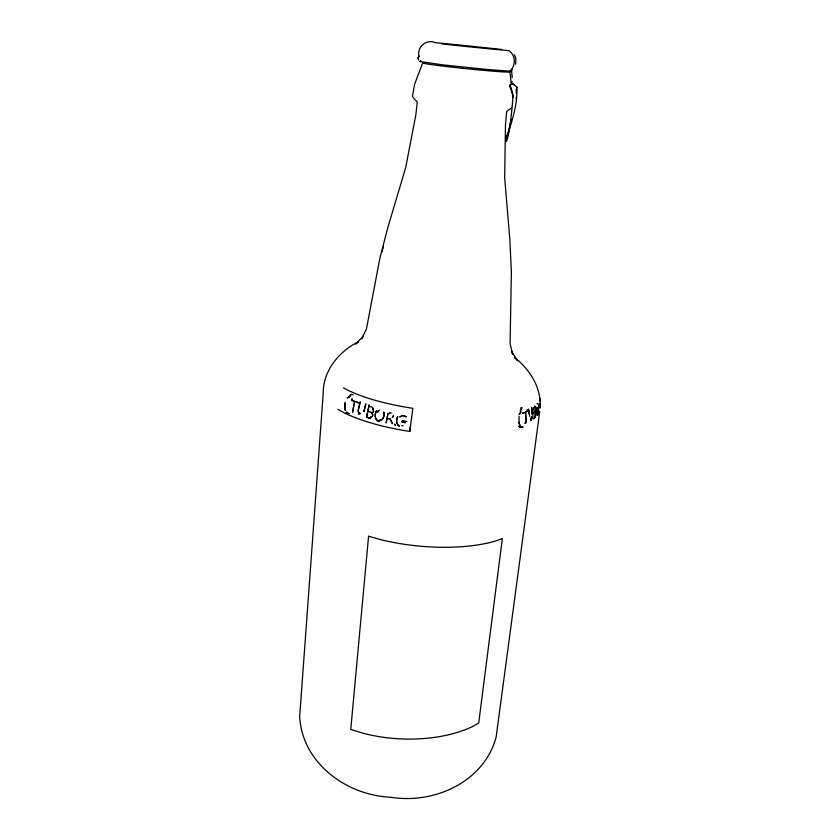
<?xml version="1.0" encoding="UTF-8"?>
<svg xmlns="http://www.w3.org/2000/svg" width="840" height="840" viewBox="0 0 840 840"><rect width="100%" height="100%" fill="white"/><g stroke="black" fill="none" stroke-linecap="round" stroke-linejoin="round"><path stroke-width="1.26" d="M536.561 407.442L536.802 413.269M539.752 411.296L496.146 737.037C484.134 781.914 434.312 804.416 390.642 797.223C346.416 795.333 302.253 763.119 299.67 716.73L323.232 393.11C323.096 370.619 339.087 351.173 358.659 341.733M358.26 410.812L359.069 414.341L358.06 410.707L360.213 401.804L358.407 409.531M537.002 407.358L537.169 414.55M540.194 404.838L540.015 408.019M540.057 407.442C541.527 387.544 529.494 369.002 514.238 357.21L517.682 360.759L511.476 351.33L512.799 354.438L510.08 343.791L511.382 272.013L509.88 240.02L504.661 177.723L505.47 124.624L506.699 111.311L511.581 107.93M540.267 404.534L540.236 405.531L540.089 404.838M534.051 417.207L534.072 412.881L534.986 412.23L533.568 412.839M516.149 98.973L516.327 96.684M519.057 416.272L519.057 422.52L520.055 425.712L518.679 422.3M512.894 97.356A32.739 2.772 -84.3 0 1 506.352 141.54L506.289 136.92L505.596 136.836L506.184 137.403L508.326 131.639L511.497 119.301M505.722 140.396L506.268 136.909L505.617 136.847M344.841 403.715L345.44 410.393M337.796 409.3A108.864 31.994 5.9 0 0 409.794 431.445L410.214 427.024M409.794 431.445L412.86 408.324A105.073 29.18 5.9 0 1 343.392 387.786M539.889 399.987C538.902 393.771 540.529 402.224 539.763 399.368M531.867 416.693L530.775 419.391L531.678 416.84M386.274 422.331L388.006 413.291L386.127 423.056M538.881 412.629L538.503 413.784L539.448 412.461M392.501 423.696L390.264 419.055L388.51 418.582L390.159 419.118L392.375 423.549M538.03 413.217L538.209 406.949M532.287 417.05L530.702 420.745L532.014 418.131M345.019 402.139L344.915 410.025M353.178 408.671L352.632 412.241L354.522 401.425L351.55 400.355L352.107 398.748L351.719 400.218L354.753 401.373L354.302 403.084M364.024 411.653L365.852 403.809L363.804 411.39M515.687 64.239L515.812 58.38L514.416 54.758M535.332 409.563L535.332 411.149M353.356 407.568L354.06 404.208M535.531 415.758L535.826 412.409M406.896 421.544L402.455 420.567L402.181 422.026L405.132 422.699M537.863 414.131C536.539 419.076 539.679 408.912 538.356 407.054M389.55 413.658L389.886 412.419L391.314 413.091M383.407 246.992L381.99 251.79L382.536 251.328M393.467 415.653L392.249 417.554L393.33 415.8M520.485 409.941L521.514 408.702C521.881 407.201 519.456 408.587 522.029 407.663L520.621 410.519L521.02 412.041L519.456 414.382M514.154 84.567L512.463 83.643L517.125 87.287L516.453 88.987L516.936 90.038C517.22 106.218 511.57 122.136 506.856 137.477L506.279 136.92M539.585 399.42L539.994 400.985M535.343 416.378L534.817 417.469M517.125 87.287L516.432 88.977L516.947 90.038L515.855 90.132M418.247 57.792L418.992 56.185C416.756 46.872 426.353 38.808 435.225 42.599M519.089 414.509L520.59 412.167L520.254 410.582M370.178 406.728C374.209 405.93 373.968 415.874 372.624 407.558M376.519 410.781C374.199 414.215 374.493 420.556 379.355 421.502C374.535 420.389 374.451 414.005 376.677 410.56M418.992 56.185L417.784 58.044L418.593 59.829M378.599 410.75L377.528 412.167L379.397 410.109M369.022 411.789C371.721 411.117 374.682 416.682 370.587 417.06C373.653 417.585 373.558 412.272 370.577 412.293M534.492 417.837L532.938 418.971L535.133 417.428L535.899 415.044L535.605 408.072L534.587 405.983L535.374 407.946M512.736 97.303C514.909 93.523 506.814 86.005 511.361 84.315L511.108 82.352L512.201 81.953M347.225 397.866L349.387 396.711L350.847 394.37L353.042 394.748M509.596 85.439L511.361 84.315M351.078 394.506L349.419 396.921M358.606 341.922L355.53 344.001L363.531 336.042L361.599 338.814L366.45 328.944L379.838 258.416L387.86 227.409L405.709 167.496L415.769 115.364L417.291 102.07L413.207 97.766L412.503 95.897L414.645 84.2L422.699 62.885A43.617 1.25 5.9 0 0 469.319 69.006A43.617 1.25 5.9 0 0 508.673 71.579M347.382 397.94L348.642 397.11M511.906 81.921L511.119 82.362L509.922 71.001L512.211 69.584L509.88 71.159L487.001 69.479L442.901 64.88L419.664 61.446L421.407 61.477L420.084 61.184L420.735 61.152M522.585 426.605L520.013 427.245L518.616 426.258L520.244 427.507L523.142 427.276M352.034 394.401L352.653 394.538M501.701 49.465L487.358 47.922A46.211 0.557 5.9 0 0 434.879 42.662M402.455 420.567L402.045 422.016L404.964 422.646M505.964 140.396L506.195 141.456M401.741 425.659L403.179 425.87M534.082 407.348L534.776 407.579L533.62 408.114L533.988 411.59M348.201 413.249L349.304 413.69M528.581 409.059L529.788 416.535M346.5 412.156L347.445 412.745M406.13 416.756L402.812 415.506L399.745 416.987L402.927 415.433L406.276 416.745M399.231 426.143C395.934 424.274 395.913 419.548 397.814 416.661C395.976 419.601 396.06 424.305 399.346 426.195M346.132 412.325L348.506 414.183M537.6 403.746L537.117 403.274L537.621 404.082M359.615 412.997L360.161 413.69L359.835 413.228M395.336 425.271L394.569 424.053L395.451 425.471M509.775 85.46L511.319 88.179L512.904 97.314M383.754 412.461C384.731 415.422 382.809 420.893 379.554 420.094C383.723 420.861 384.762 414.929 383.838 411.925M535.626 411.642L535.826 412.398M539.9 399.399L539.973 400.029M528.749 410.109L529.242 414.425M533.096 407.957L533.358 409.626M516.159 91.77L516.401 93.523M511.613 70.781L512.221 77.532M539.962 405.626L539.837 404.05M540.015 404.649L540.141 406.497M540.204 404.05L540.33 406.108M538.713 404.093L538.933 407.421M532.423 414.866L531.531 407.463L532.308 414.95M539.28 404.197L539.49 407.411M539.7 404.618L539.795 406.518M511.287 69.647A12.443 11.413 -82.8 0 0 508.862 50.663L505.355 50.295A45.329 0.536 5.9 0 1 441.556 43.859M525.987 418.079L525.83 422.688L525.683 412.041L527.52 411.169L527.226 409.637L527.468 411.096L525.409 411.978L525.987 418.079M368.571 536.235L350.763 729.393L363.762 733.436A100.38 52.668 3 0 0 473.34 726.149L478.716 723.009L502.352 538.514L496.818 540.624A105.725 39.805 5.9 0 1 381.759 539.921L368.571 536.235M366.544 417.05L370.577 418.53L366.639 417.312L369.18 404.859L366.544 417.05M526.071 422.552L525.01 423.056L526.071 422.552M524.947 412.388L522.522 413.217L524.947 412.388M372.929 412.01L373.643 411.726L372.929 412.01M355.961 401.825L359.016 402.98L355.961 401.825"/></g></svg>
